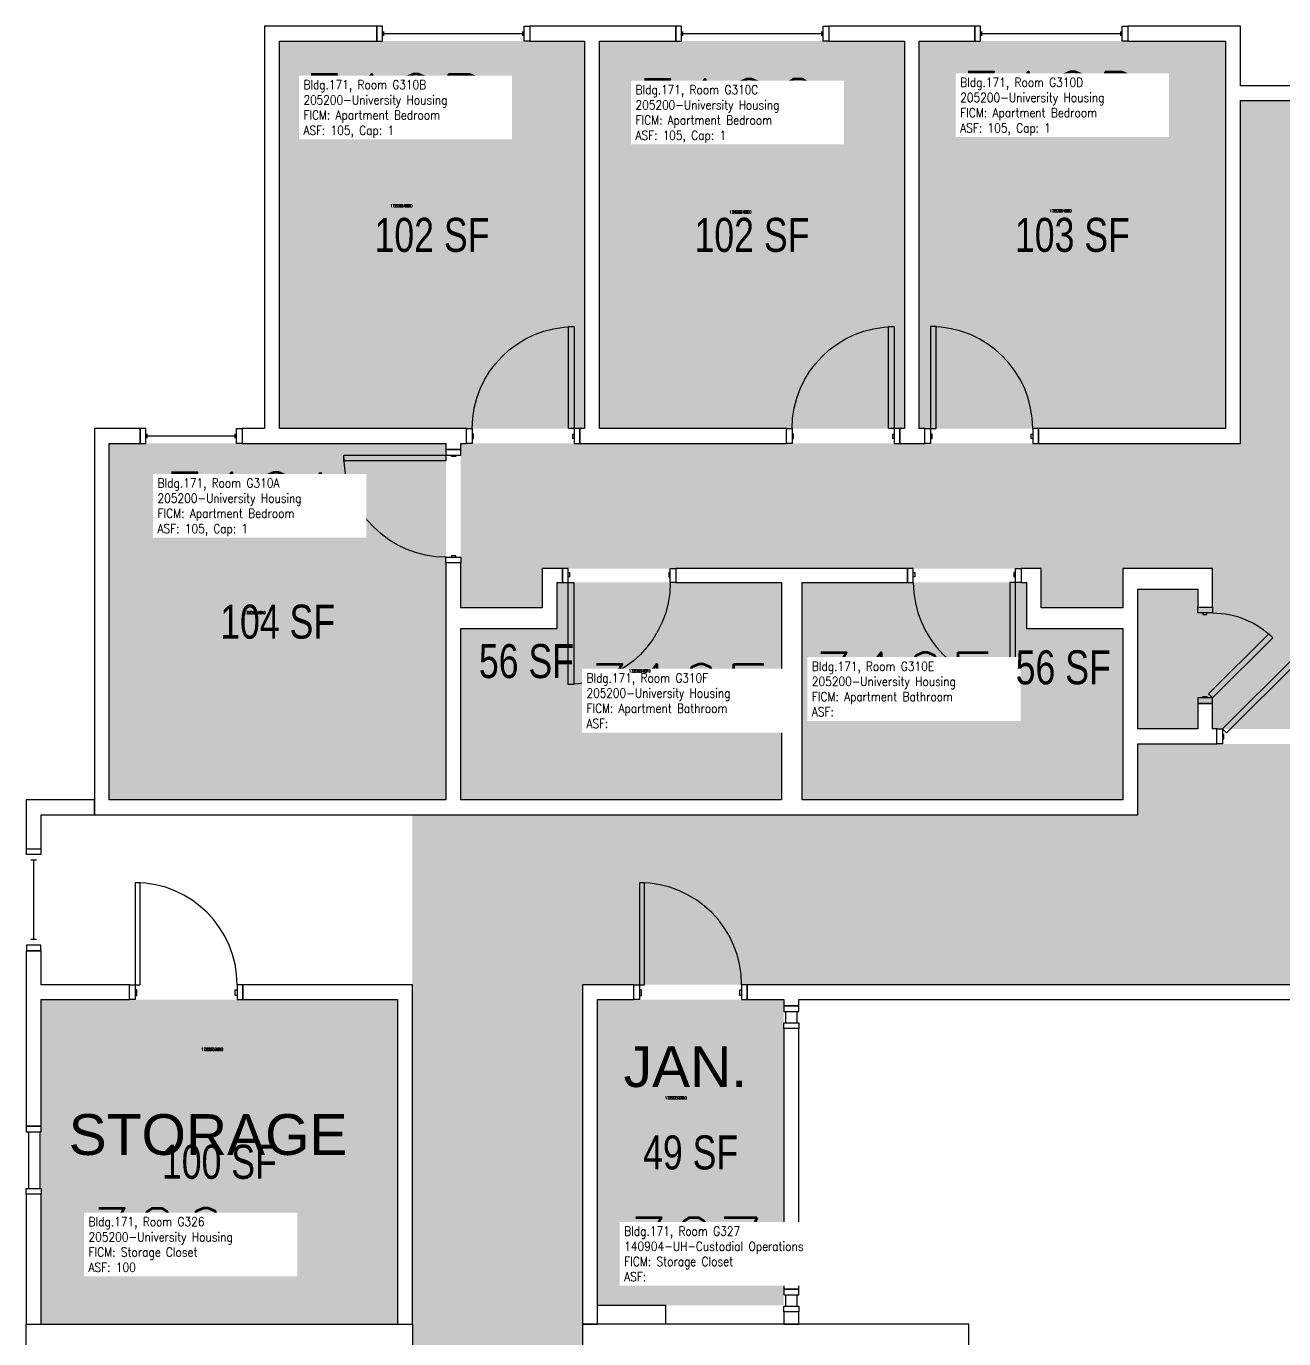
# Model space of a CAD drawing. Header units: inches. Extents: x 1063 to 4030, y -1482 to 1605.
# Drawn here: x 1204.8 to 1648.4, y 1142.2 to 1605.4 of the extents above; entities that cross this region are included whole.
import ezdxf
from ezdxf.enums import TextEntityAlignment as Align

# ---------------------------------------------------------------- set-up
doc = ezdxf.new("R2010")
doc.units = ezdxf.units.IN
doc.header["$LTSCALE"] = 192
doc.header["$MEASUREMENT"] = 0
for name, color, linetype in [('A-AREA-IDEN', 1, 'Continuous'), ('A-DOOR', 2, 'Continuous'), ('A-GLAZ', 1, 'Continuous'), ('A-IDEN-RNUM', 7, 'Continuous'), ('A-IDEN-SNUM', 4, 'Continuous'), ('A-IDEN-VNUM', 4, 'Continuous'), ('A-WALL', 5, 'Continuous'), ('AREA-TEXT', 3, 'Continuous'), ('Rooms-Category-Color', 7, 'Continuous'), ('Rooms-College-Color', 7, 'Continuous'), ('Rooms-Department-Color', 7, 'Continuous'), ('Rooms-Division-Color', 7, 'Continuous'), ('Rooms-Information', 7, 'Continuous')]:
    doc.layers.add(name, color=color, linetype=linetype)
doc.styles.add('AREA', font='arial.ttf', dxfattribs={"width": 0.75, "height": 12})
doc.styles.add('ROOMSNUMBER', font='txt.shx', dxfattribs={"height": 0.03})
doc.styles.add('ROOMVNUMBER', font='simplex.shx', dxfattribs={"width": 0.85})
doc.styles.get("Standard").update_dxf_attribs({"font": 'arial.ttf'})

msp = doc.modelspace()

# ---------------------------------------------------------------- hatches: boundary and pattern name
h = msp.add_hatch()
h.set_pattern_fill('ANSI31', color=256, style=0)
h.set_pattern_definition([(45, (1169.63128, 1978.21835), (-0.088388348, 0.088388348), [])])
h.paths.add_polyline_path([(1501.1, 1394.27), (1559.84, 1394.27), (1559.84, 1385.06), (1501.1, 1385.06)], flags=9)
at = {"layer": 'Rooms-Category-Color', "true_color": 0x728ef3}
for points in [[(1401.74, 1600.13), (1294.11, 1600.13), (1294.11, 1463.38), (1401.75, 1463.39), (1401.75, 1599.68)], [(1406.99, 1600.13), (1514.61, 1600.13), (1514.63, 1463.39), (1406.99, 1463.38), (1407, 1599.68)], [(1519.86, 1600.13), (1627.86, 1600.13), (1627.86, 1463.38), (1519.86, 1463.38), (1519.88, 1599.68)], [(1768.61, 1579.13), (1633.11, 1579.13), (1633.11, 1458.13), (1358.11, 1458.13), (1358.11, 1400.13), (1386.86, 1400.13), (1386.86, 1414), (1562.9, 1414), (1562.9, 1400.13), (1591.65, 1400.13), (1591.65, 1414), (1623.34, 1414), (1623.34, 1400.38), (1618.09, 1400.38), (1618.09, 1406.75), (1596.9, 1406.75), (1596.9, 1357.38), (1618.09, 1357.38), (1618.09, 1366.38), (1623.34, 1366.38), (1623.34, 1357.38), (1684.47, 1357.38), (1684.47, 1447.88), (1754.61, 1447.88), (1754.61, 1462.5), (1768.61, 1462.5)], [(1234.13, 1332.38), (1234.11, 1458.13), (1352.86, 1458.13), (1352.86, 1332.38)], [(1392.13, 1409.12), (1471.25, 1409.12), (1471.25, 1332.38), (1358.13, 1332.38), (1358.11, 1392.88), (1392.11, 1392.88)], [(1478.52, 1332.38), (1591.65, 1332.38), (1591.65, 1392.88), (1557.65, 1392.88), (1557.65, 1409.12), (1478.5, 1409.12)], [(1210.06, 1261.87), (1335.81, 1261.87), (1335.81, 1147.37), (1210.06, 1147.37)], [(1406.31, 1154), (1472.06, 1154), (1472.06, 1261.87), (1406.31, 1261.87)]]:
    msp.add_hatch(color=171, dxfattribs=at).paths.add_polyline_path(points)
at = {"layer": 'Rooms-Category-Color', "true_color": 0xadadad}
msp.add_hatch(color=253, dxfattribs=at).paths.add_polyline_path([(1732.24, 1327.13), (1732.24, 1243.02), (1677.06, 1243.13), (1677.06, 1267.12), (1401.06, 1267.12), (1401.06, 779.34), (1426.06, 779.34), (1426.06, 697.02), (1401.06, 697.02), (1401.06, 512.98), (1426.06, 512.98), (1426.06, 430.66), (1401.06, 430.66), (1401.06, 62.63), (1341.06, 62.63), (1341.06, 430.66), (1316.06, 430.66), (1316.06, 512.98), (1341.06, 512.98), (1341.06, 697.02), (1316.06, 697.02), (1316.06, 779.34), (1341.06, 779.34), (1341.06, 1267.12), (1341.06, 1327.13), (1596.9, 1327.13), (1596.9, 1352.13), (1679.22, 1352.13), (1679.22, 1327.13)])
at = {"layer": 'Rooms-College-Color', "true_color": 0xadadad}
for points in [[(1401.74, 1600.13), (1294.11, 1600.13), (1294.11, 1463.38), (1401.75, 1463.39), (1401.75, 1599.68)], [(1406.99, 1600.13), (1514.61, 1600.13), (1514.63, 1463.39), (1406.99, 1463.38), (1407, 1599.68)], [(1519.86, 1600.13), (1627.86, 1600.13), (1627.86, 1463.38), (1519.86, 1463.38), (1519.88, 1599.68)], [(1768.61, 1579.13), (1633.11, 1579.13), (1633.11, 1458.13), (1358.11, 1458.13), (1358.11, 1400.13), (1386.86, 1400.13), (1386.86, 1414), (1562.9, 1414), (1562.9, 1400.13), (1591.65, 1400.13), (1591.65, 1414), (1623.34, 1414), (1623.34, 1400.38), (1618.09, 1400.38), (1618.09, 1406.75), (1596.9, 1406.75), (1596.9, 1357.38), (1618.09, 1357.38), (1618.09, 1366.38), (1623.34, 1366.38), (1623.34, 1357.38), (1684.47, 1357.38), (1684.47, 1447.88), (1754.61, 1447.88), (1754.61, 1462.5), (1768.61, 1462.5)], [(1234.13, 1332.38), (1234.11, 1458.13), (1352.86, 1458.13), (1352.86, 1332.38)], [(1392.13, 1409.12), (1471.25, 1409.12), (1471.25, 1332.38), (1358.13, 1332.38), (1358.11, 1392.88), (1392.11, 1392.88)], [(1478.52, 1332.38), (1591.65, 1332.38), (1591.65, 1392.88), (1557.65, 1392.88), (1557.65, 1409.12), (1478.5, 1409.12)], [(1732.24, 1327.13), (1732.24, 1243.02), (1677.06, 1243.13), (1677.06, 1267.12), (1401.06, 1267.12), (1401.06, 779.34), (1426.06, 779.34), (1426.06, 697.02), (1401.06, 697.02), (1401.06, 512.98), (1426.06, 512.98), (1426.06, 430.66), (1401.06, 430.66), (1401.06, 62.63), (1341.06, 62.63), (1341.06, 430.66), (1316.06, 430.66), (1316.06, 512.98), (1341.06, 512.98), (1341.06, 697.02), (1316.06, 697.02), (1316.06, 779.34), (1341.06, 779.34), (1341.06, 1267.12), (1341.06, 1327.13), (1596.9, 1327.13), (1596.9, 1352.13), (1679.22, 1352.13), (1679.22, 1327.13)], [(1210.06, 1261.87), (1335.81, 1261.87), (1335.81, 1147.37), (1210.06, 1147.37)], [(1406.31, 1154), (1472.06, 1154), (1472.06, 1261.87), (1406.31, 1261.87)]]:
    msp.add_hatch(color=253, dxfattribs=at).paths.add_polyline_path(points)
at = {"layer": 'Rooms-Department-Color', "true_color": 0x604aed}
for points in [[(1401.74, 1600.13), (1294.11, 1600.13), (1294.11, 1463.38), (1401.75, 1463.39), (1401.75, 1599.68)], [(1406.99, 1600.13), (1514.61, 1600.13), (1514.63, 1463.39), (1406.99, 1463.38), (1407, 1599.68)], [(1519.86, 1600.13), (1627.86, 1600.13), (1627.86, 1463.38), (1519.86, 1463.38), (1519.88, 1599.68)], [(1768.61, 1579.13), (1633.11, 1579.13), (1633.11, 1458.13), (1358.11, 1458.13), (1358.11, 1400.13), (1386.86, 1400.13), (1386.86, 1414), (1562.9, 1414), (1562.9, 1400.13), (1591.65, 1400.13), (1591.65, 1414), (1623.34, 1414), (1623.34, 1400.38), (1618.09, 1400.38), (1618.09, 1406.75), (1596.9, 1406.75), (1596.9, 1357.38), (1618.09, 1357.38), (1618.09, 1366.38), (1623.34, 1366.38), (1623.34, 1357.38), (1684.47, 1357.38), (1684.47, 1447.88), (1754.61, 1447.88), (1754.61, 1462.5), (1768.61, 1462.5)], [(1234.13, 1332.38), (1234.11, 1458.13), (1352.86, 1458.13), (1352.86, 1332.38)], [(1392.13, 1409.12), (1471.25, 1409.12), (1471.25, 1332.38), (1358.13, 1332.38), (1358.11, 1392.88), (1392.11, 1392.88)], [(1478.52, 1332.38), (1591.65, 1332.38), (1591.65, 1392.88), (1557.65, 1392.88), (1557.65, 1409.12), (1478.5, 1409.12)], [(1210.06, 1261.87), (1335.81, 1261.87), (1335.81, 1147.37), (1210.06, 1147.37)], [(1406.31, 1154), (1472.06, 1154), (1472.06, 1261.87), (1406.31, 1261.87)]]:
    msp.add_hatch(color=173, dxfattribs=at).paths.add_polyline_path(points)
at = {"layer": 'Rooms-Department-Color', "true_color": 0xacacac}
msp.add_hatch(color=253, dxfattribs=at).paths.add_polyline_path([(1732.24, 1327.13), (1732.24, 1243.02), (1677.06, 1243.13), (1677.06, 1267.12), (1401.06, 1267.12), (1401.06, 779.34), (1426.06, 779.34), (1426.06, 697.02), (1401.06, 697.02), (1401.06, 512.98), (1426.06, 512.98), (1426.06, 430.66), (1401.06, 430.66), (1401.06, 62.63), (1341.06, 62.63), (1341.06, 430.66), (1316.06, 430.66), (1316.06, 512.98), (1341.06, 512.98), (1341.06, 697.02), (1316.06, 697.02), (1316.06, 779.34), (1341.06, 779.34), (1341.06, 1267.12), (1341.06, 1327.13), (1596.9, 1327.13), (1596.9, 1352.13), (1679.22, 1352.13), (1679.22, 1327.13)])
at = {"layer": 'Rooms-Division-Color', "true_color": 0x604aed}
for points in [[(1401.74, 1600.13), (1294.11, 1600.13), (1294.11, 1463.38), (1401.75, 1463.39), (1401.75, 1599.68)], [(1406.99, 1600.13), (1514.61, 1600.13), (1514.63, 1463.39), (1406.99, 1463.38), (1407, 1599.68)], [(1519.86, 1600.13), (1627.86, 1600.13), (1627.86, 1463.38), (1519.86, 1463.38), (1519.88, 1599.68)], [(1768.61, 1579.13), (1633.11, 1579.13), (1633.11, 1458.13), (1358.11, 1458.13), (1358.11, 1400.13), (1386.86, 1400.13), (1386.86, 1414), (1562.9, 1414), (1562.9, 1400.13), (1591.65, 1400.13), (1591.65, 1414), (1623.34, 1414), (1623.34, 1400.38), (1618.09, 1400.38), (1618.09, 1406.75), (1596.9, 1406.75), (1596.9, 1357.38), (1618.09, 1357.38), (1618.09, 1366.38), (1623.34, 1366.38), (1623.34, 1357.38), (1684.47, 1357.38), (1684.47, 1447.88), (1754.61, 1447.88), (1754.61, 1462.5), (1768.61, 1462.5)], [(1234.13, 1332.38), (1234.11, 1458.13), (1352.86, 1458.13), (1352.86, 1332.38)], [(1392.13, 1409.12), (1471.25, 1409.12), (1471.25, 1332.38), (1358.13, 1332.38), (1358.11, 1392.88), (1392.11, 1392.88)], [(1478.52, 1332.38), (1591.65, 1332.38), (1591.65, 1392.88), (1557.65, 1392.88), (1557.65, 1409.12), (1478.5, 1409.12)], [(1210.06, 1261.87), (1335.81, 1261.87), (1335.81, 1147.37), (1210.06, 1147.37)], [(1406.31, 1154), (1472.06, 1154), (1472.06, 1261.87), (1406.31, 1261.87)]]:
    msp.add_hatch(color=173, dxfattribs=at).paths.add_polyline_path(points)
at = {"layer": 'Rooms-Division-Color', "true_color": 0xadadad}
msp.add_hatch(color=253, dxfattribs=at).paths.add_polyline_path([(1732.24, 1327.13), (1732.24, 1243.02), (1677.06, 1243.13), (1677.06, 1267.12), (1401.06, 1267.12), (1401.06, 779.34), (1426.06, 779.34), (1426.06, 697.02), (1401.06, 697.02), (1401.06, 512.98), (1426.06, 512.98), (1426.06, 430.66), (1401.06, 430.66), (1401.06, 62.63), (1341.06, 62.63), (1341.06, 430.66), (1316.06, 430.66), (1316.06, 512.98), (1341.06, 512.98), (1341.06, 697.02), (1316.06, 697.02), (1316.06, 779.34), (1341.06, 779.34), (1341.06, 1267.12), (1341.06, 1327.13), (1596.9, 1327.13), (1596.9, 1352.13), (1679.22, 1352.13), (1679.22, 1327.13)])

# ---------------------------------------------------------------- linework, layer by layer
at = {"layer": 'A-DOOR'}
for points in [[(1398.11, 1463.38), (1396.11, 1463.38), (1396.11, 1499.38), (1398.11, 1499.38)], [(1510.99, 1463.38), (1508.99, 1463.38), (1508.99, 1499.38), (1510.99, 1499.38)], [(1523.86, 1463.38), (1525.86, 1463.38), (1525.86, 1499.38), (1523.86, 1499.38)], [(1362.11, 1458.13), (1360.11, 1458.13), (1360.11, 1463.38), (1362.11, 1463.38)], [(1362.11, 1459.88), (1362.61, 1459.88), (1362.61, 1461.38), (1362.11, 1461.38)], [(1398.11, 1459.88), (1397.61, 1459.88), (1397.61, 1461.38), (1398.11, 1461.38)], [(1398.11, 1458.13), (1400.11, 1458.13), (1400.11, 1463.38), (1398.11, 1463.38)], [(1474.99, 1458.13), (1472.99, 1458.13), (1472.99, 1463.38), (1474.99, 1463.38)], [(1474.99, 1459.88), (1475.49, 1459.88), (1475.49, 1461.38), (1474.99, 1461.38)], [(1510.99, 1459.88), (1510.49, 1459.88), (1510.49, 1461.38), (1510.99, 1461.38)], [(1510.99, 1458.13), (1512.99, 1458.13), (1512.99, 1463.38), (1510.99, 1463.38)], [(1523.86, 1458.13), (1521.86, 1458.13), (1521.86, 1463.38), (1523.86, 1463.38)], [(1523.86, 1459.88), (1524.36, 1459.88), (1524.36, 1461.38), (1523.86, 1461.38)], [(1559.86, 1459.88), (1559.36, 1459.88), (1559.36, 1461.38), (1559.86, 1461.38)], [(1559.86, 1458.13), (1561.86, 1458.13), (1561.86, 1463.38), (1559.86, 1463.38)], [(1358.11, 1454), (1358.11, 1456), (1352.86, 1456), (1352.86, 1454)], [(1352.86, 1454), (1352.86, 1452), (1316.86, 1452), (1316.86, 1454)], [(1356.36, 1454), (1356.36, 1453.5), (1354.86, 1453.5), (1354.86, 1454)], [(1358.11, 1418), (1358.11, 1416), (1352.86, 1416), (1352.86, 1418)], [(1356.36, 1418), (1356.36, 1418.5), (1354.86, 1418.5), (1354.86, 1418)], [(1396, 1414), (1394, 1414), (1394, 1409.12), (1396, 1409.12)], [(1432, 1414), (1434, 1414), (1434, 1409.12), (1432, 1409.12)], [(1517.75, 1414), (1515.75, 1414), (1515.75, 1409.12), (1517.75, 1409.12)], [(1553.75, 1414), (1555.75, 1414), (1555.75, 1409.12), (1553.75, 1409.12)], [(1396, 1412.62), (1396.5, 1412.62), (1396.5, 1411.12), (1396, 1411.12)], [(1396, 1409.12), (1398, 1409.12), (1398, 1373.12), (1396, 1373.12)], [(1432, 1412.62), (1431.5, 1412.62), (1431.5, 1411.12), (1432, 1411.12)], [(1517.75, 1412.62), (1518.25, 1412.62), (1518.25, 1411.12), (1517.75, 1411.12)], [(1553.75, 1409.12), (1551.75, 1409.12), (1551.75, 1373.12), (1553.75, 1373.12)], [(1553.75, 1412.62), (1553.25, 1412.62), (1553.25, 1411.12), (1553.75, 1411.12)], [(1618.09, 1398.33), (1618.09, 1400.33), (1623.34, 1400.33), (1623.34, 1398.33)], [(1619.84, 1398.33), (1619.84, 1397.83), (1621.34, 1397.83), (1621.34, 1398.33)], [(1623.34, 1368.33), (1621.93, 1369.74), (1643.14, 1390.95), (1644.56, 1389.54)], [(1626.83, 1357.38), (1628.25, 1355.96), (1653.7, 1381.42), (1652.29, 1382.83)], [(1618.09, 1368.33), (1618.09, 1366.33), (1623.34, 1366.33), (1623.34, 1368.33)], [(1619.84, 1368.33), (1619.84, 1368.83), (1621.34, 1368.83), (1621.34, 1368.33)], [(1626.83, 1352.13), (1624.83, 1352.13), (1624.83, 1357.38), (1626.83, 1357.38)], [(1626.83, 1353.88), (1627.33, 1353.88), (1627.33, 1355.38), (1626.83, 1355.38)], [(1243.19, 1267.12), (1244.94, 1267.12), (1244.94, 1303.12), (1243.19, 1303.12)], [(1421.19, 1267.12), (1422.94, 1267.12), (1422.94, 1303.12), (1421.19, 1303.12)], [(1243.19, 1261.87), (1241.19, 1261.87), (1241.19, 1267.12), (1243.19, 1267.12)], [(1243.19, 1263.37), (1243.81, 1263.37), (1243.81, 1265.37), (1243.19, 1265.37)], [(1279.19, 1263.37), (1278.56, 1263.37), (1278.56, 1265.37), (1279.19, 1265.37)], [(1279.19, 1261.87), (1281.19, 1261.87), (1281.19, 1267.12), (1279.19, 1267.12)], [(1421.19, 1261.87), (1419.19, 1261.87), (1419.19, 1267.12), (1421.19, 1267.12)], [(1421.19, 1263.37), (1421.81, 1263.37), (1421.81, 1265.37), (1421.19, 1265.37)], [(1457.19, 1263.37), (1456.56, 1263.37), (1456.56, 1265.37), (1457.19, 1265.37)], [(1457.19, 1261.87), (1459.19, 1261.87), (1459.19, 1267.12), (1457.19, 1267.12)]]:
    msp.add_lwpolyline(points, close=True, dxfattribs=at)
at = {"layer": 'A-DOOR', "extrusion": (0, 0, -1)}
for centre, radius, start, end in [((-1398.11, 1463.38), 36, 0, 90), ((-1510.99, 1463.38), 36, 0, 90), ((-1352.86, 1454), 36, 270, 0), ((-1396, 1409.12), 36, 180, 270), ((-1623.34, 1368.33), 30, 90, 135)]:
    msp.add_arc(centre, radius, start, end, dxfattribs=at)
at = {"layer": 'A-DOOR'}
for centre, start, end in [((1523.86, 1463.38), 0, 90), ((1553.75, 1409.12), 180, 270), ((1243.19, 1267.12), 360, 90), ((1421.19, 1267.12), 0, 90)]:
    msp.add_arc(centre, 36, start, end, dxfattribs=at)
at = {"layer": 'A-GLAZ'}
for p, q in [((1330.96, 1602), (1330.96, 1603.5)), ((1379.96, 1602.75), (1330.96, 1602.75)), ((1379.96, 1602), (1379.96, 1603.5)), ((1436.49, 1602), (1436.49, 1603.5)), ((1485.49, 1602.75), (1436.49, 1602.75)), ((1485.49, 1602), (1485.49, 1603.5)), ((1541.96, 1602), (1541.96, 1603.5)), ((1590.96, 1602.75), (1541.96, 1602.75)), ((1590.96, 1602), (1590.96, 1603.5)), ((1247.49, 1460), (1247.49, 1461.5)), ((1278.49, 1460.75), (1247.49, 1460.75)), ((1278.49, 1460), (1278.49, 1461.5)), ((1208.44, 1311.12), (1206.44, 1311.12)), ((1207.44, 1283.12), (1207.44, 1311.12)), ((1208.44, 1283.12), (1206.44, 1283.12)), ((1472.69, 1257.67), (1472.69, 1253.67)), ((1476.69, 1257.67), (1476.69, 1253.67)), ((1205.61, 1215.18), (1205.61, 1195.18)), ((1209.61, 1215.18), (1209.61, 1195.18)), ((1472.69, 1157.71), (1472.69, 1153.71)), ((1476.69, 1157.71), (1476.69, 1153.71))]:
    msp.add_line(p, q, dxfattribs=at)
for points in [[(1330.46, 1605.38), (1328.46, 1605.38), (1328.46, 1600.13), (1330.46, 1600.13)], [(1380.46, 1605.38), (1382.46, 1605.38), (1382.46, 1600.13), (1380.46, 1600.13)], [(1435.99, 1605.38), (1433.99, 1605.38), (1433.99, 1600.13), (1435.99, 1600.13)], [(1485.99, 1605.38), (1487.99, 1605.38), (1487.99, 1600.13), (1485.99, 1600.13)], [(1541.46, 1605.38), (1539.46, 1605.38), (1539.46, 1600.13), (1541.46, 1600.13)], [(1591.46, 1605.38), (1593.46, 1605.38), (1593.46, 1600.13), (1591.46, 1600.13)], [(1246.99, 1463.38), (1244.99, 1463.38), (1244.99, 1458.13), (1246.99, 1458.13)], [(1278.99, 1463.38), (1280.99, 1463.38), (1280.99, 1458.13), (1278.99, 1458.13)], [(1204.94, 1313.12), (1204.94, 1315.12), (1209.94, 1315.12), (1209.94, 1313.12)], [(1204.94, 1281.12), (1204.94, 1279.12), (1209.94, 1279.12), (1209.94, 1281.12)], [(1477.31, 1257.67), (1477.31, 1259.67), (1472.06, 1259.67), (1472.06, 1257.67)], [(1477.31, 1253.67), (1477.31, 1251.67), (1472.06, 1251.67), (1472.06, 1253.67)], [(1210.06, 1215.18), (1210.06, 1217.18), (1204.81, 1217.18), (1204.81, 1215.18)], [(1210.06, 1195.18), (1210.06, 1193.18), (1204.81, 1193.18), (1204.81, 1195.18)], [(1477.31, 1157.71), (1477.31, 1159.71), (1472.06, 1159.71), (1472.06, 1157.71)], [(1477.31, 1153.71), (1477.31, 1151.71), (1472.06, 1151.71), (1472.06, 1153.71)]]:
    msp.add_lwpolyline(points, close=True, dxfattribs=at)
at = {"layer": 'A-WALL'}
for p, q in [((1288.86, 1605.38), (1288.86, 1463.38)), ((1328.46, 1605.38), (1288.86, 1605.38)), ((1328.46, 1600.13), (1328.46, 1605.38)), ((1382.46, 1605.38), (1382.46, 1600.13)), ((1433.99, 1605.38), (1382.46, 1605.38)), ((1433.99, 1600.13), (1433.99, 1605.38)), ((1539.46, 1605.38), (1487.99, 1605.38)), ((1487.99, 1605.38), (1487.99, 1600.13)), ((1539.46, 1600.13), (1539.46, 1605.38)), ((1633.11, 1605.38), (1593.46, 1605.38)), ((1593.46, 1605.38), (1593.46, 1600.13)), ((1633.11, 1584.38), (1633.11, 1605.38)), ((1294.11, 1463.38), (1294.11, 1600.13)), ((1294.11, 1600.13), (1328.46, 1600.13)), ((1382.46, 1600.13), (1401.74, 1600.13)), ((1401.74, 1600.13), (1401.74, 1463.38)), ((1406.99, 1463.38), (1406.99, 1600.13)), ((1406.99, 1600.13), (1433.99, 1600.13)), ((1487.99, 1600.13), (1514.61, 1600.13)), ((1514.61, 1600.13), (1514.61, 1463.38)), ((1519.86, 1600.13), (1539.46, 1600.13)), ((1519.86, 1463.38), (1519.86, 1600.13)), ((1593.46, 1600.13), (1627.86, 1600.13)), ((1627.86, 1600.13), (1627.86, 1463.38)), ((1664.5, 1584.38), (1633.11, 1584.38)), ((1633.11, 1458.13), (1633.11, 1579.13)), ((1633.11, 1579.13), (1664.5, 1579.13)), ((1244.99, 1463.38), (1228.86, 1463.38)), ((1228.86, 1463.38), (1228.86, 1327.13)), ((1244.99, 1458.13), (1244.99, 1463.38)), ((1288.86, 1463.38), (1280.99, 1463.38)), ((1280.99, 1463.38), (1280.99, 1458.13)), ((1360.11, 1463.38), (1294.11, 1463.38)), ((1360.11, 1458.13), (1360.11, 1463.38)), ((1401.74, 1463.38), (1400.11, 1463.38)), ((1400.11, 1463.38), (1400.11, 1458.13)), ((1472.99, 1463.38), (1406.99, 1463.38)), ((1472.99, 1458.13), (1472.99, 1463.38)), ((1514.61, 1463.38), (1512.99, 1463.38)), ((1512.99, 1463.38), (1512.99, 1458.13)), ((1521.86, 1463.38), (1519.86, 1463.38)), ((1521.86, 1458.13), (1521.86, 1463.38)), ((1627.86, 1463.38), (1561.86, 1463.38)), ((1561.86, 1463.38), (1561.86, 1458.13)), ((1234.11, 1458.13), (1244.99, 1458.13)), ((1234.11, 1332.38), (1234.11, 1458.13)), ((1280.99, 1458.13), (1289.49, 1458.13)), ((1289.49, 1458.13), (1352.86, 1458.13)), ((1352.86, 1458.13), (1352.86, 1456)), ((1352.86, 1456), (1358.11, 1456)), ((1358.11, 1458.13), (1360.11, 1458.13)), ((1358.11, 1456), (1358.11, 1458.13)), ((1400.11, 1458.13), (1472.99, 1458.13)), ((1512.99, 1458.13), (1521.86, 1458.13)), ((1561.86, 1458.13), (1633.11, 1458.13)), ((1358.11, 1416), (1352.86, 1416)), ((1352.86, 1416), (1352.86, 1413.38)), ((1352.86, 1413.38), (1352.86, 1332.38)), ((1358.11, 1413.38), (1358.11, 1416)), ((1358.11, 1400.13), (1358.11, 1413.38)), ((1394, 1414), (1386.86, 1414)), ((1386.86, 1414), (1386.86, 1400.13)), ((1394, 1409.12), (1394, 1414)), ((1515.75, 1414), (1434, 1414)), ((1434, 1414), (1434, 1409.12)), ((1515.75, 1409.12), (1515.75, 1414)), ((1562.9, 1414), (1555.75, 1414)), ((1555.75, 1414), (1555.75, 1409.12)), ((1562.9, 1400.13), (1562.9, 1414)), ((1623.34, 1414), (1591.65, 1414)), ((1591.65, 1414), (1591.65, 1400.13)), ((1623.34, 1400.33), (1623.34, 1414)), ((1392.11, 1409.12), (1394, 1409.12)), ((1392.11, 1392.88), (1392.11, 1409.12)), ((1434, 1409.12), (1471.25, 1409.12)), ((1471.25, 1409.12), (1471.25, 1332.38)), ((1478.5, 1409.12), (1515.75, 1409.12)), ((1478.5, 1332.38), (1478.5, 1409.12)), ((1555.75, 1409.12), (1557.65, 1409.12)), ((1557.65, 1409.12), (1557.65, 1392.88)), ((1596.9, 1406.75), (1618.09, 1406.75)), ((1596.9, 1357.38), (1596.9, 1406.75)), ((1618.09, 1406.75), (1618.09, 1400.33)), ((1386.86, 1400.13), (1358.11, 1400.13)), ((1591.65, 1400.13), (1562.9, 1400.13)), ((1618.09, 1400.33), (1623.34, 1400.33)), ((1358.11, 1332.38), (1358.11, 1392.88)), ((1358.11, 1392.88), (1392.11, 1392.88)), ((1557.65, 1392.88), (1591.65, 1392.88)), ((1591.65, 1392.88), (1591.65, 1332.38)), ((1623.34, 1366.33), (1618.09, 1366.33)), ((1618.09, 1366.33), (1618.09, 1357.38)), ((1623.34, 1357.38), (1623.34, 1366.33)), ((1618.09, 1357.38), (1596.9, 1357.38)), ((1624.83, 1357.38), (1623.34, 1357.38)), ((1624.83, 1352.13), (1624.83, 1357.38)), ((1596.9, 1352.13), (1624.83, 1352.13)), ((1596.9, 1327.13), (1596.9, 1352.13)), ((1228.86, 1332.38), (1204.81, 1332.38)), ((1204.81, 1332.38), (1204.81, 1315.12)), ((1228.86, 1327.13), (1228.86, 1332.38)), ((1352.86, 1332.38), (1234.11, 1332.38)), ((1471.25, 1332.38), (1358.11, 1332.38)), ((1591.65, 1332.38), (1478.5, 1332.38)), ((1210.06, 1327.13), (1228.86, 1327.13)), ((1210.06, 1315.12), (1210.06, 1327.13)), ((1228.86, 1327.13), (1357.49, 1327.13)), ((1357.49, 1327.13), (1596.9, 1327.13)), ((1204.81, 1315.12), (1210.06, 1315.12)), ((1210.06, 1279.12), (1204.81, 1279.12)), ((1204.81, 1279.12), (1204.81, 1257.13)), ((1210.06, 1267.12), (1210.06, 1279.12)), ((1241.19, 1267.12), (1210.06, 1267.12)), ((1241.19, 1261.87), (1241.19, 1267.12)), ((1341.06, 1267.12), (1281.19, 1267.12)), ((1281.19, 1267.12), (1281.19, 1261.87)), ((1341.06, 1147.37), (1341.06, 1267.12)), ((1419.19, 1267.12), (1401.06, 1267.12)), ((1401.06, 1267.12), (1401.06, 1147.37)), ((1419.19, 1261.87), (1419.19, 1267.12)), ((1677.06, 1267.12), (1459.19, 1267.12)), ((1459.19, 1267.12), (1459.19, 1261.87)), ((1210.06, 1261.87), (1241.19, 1261.87)), ((1210.06, 1257.13), (1210.06, 1261.87)), ((1281.19, 1261.87), (1335.81, 1261.87)), ((1335.81, 1261.87), (1335.81, 1147.37)), ((1406.31, 1261.87), (1419.19, 1261.87)), ((1406.31, 1147.37), (1406.31, 1261.87)), ((1459.19, 1261.87), (1472.06, 1261.87)), ((1472.06, 1261.87), (1472.06, 1259.67)), ((1477.31, 1261.87), (1657.56, 1261.87)), ((1477.31, 1259.67), (1477.31, 1261.87)), ((1204.81, 1257.13), (1204.81, 1217.18)), ((1210.06, 1217.18), (1210.06, 1257.13)), ((1472.06, 1259.67), (1477.31, 1259.67)), ((1477.31, 1251.67), (1472.06, 1251.67)), ((1472.06, 1251.67), (1472.06, 1159.71)), ((1477.31, 1159.71), (1477.31, 1251.67)), ((1204.81, 1217.18), (1210.06, 1217.18)), ((1210.06, 1193.18), (1204.81, 1193.18)), ((1204.81, 1193.18), (1204.81, 1147.37)), ((1210.06, 1147.37), (1210.06, 1193.18)), ((1472.06, 1159.71), (1477.31, 1159.71)), ((1477.31, 1151.71), (1472.06, 1151.71)), ((1472.06, 1151.71), (1472.06, 1147.37)), ((1477.31, 1147.37), (1477.31, 1151.71)), ((1204.81, 1147.37), (1210.06, 1147.37)), ((1204.81, 1131.24), (1204.81, 1147.37)), ((1204.81, 1147.37), (1341.06, 1147.37)), ((1335.81, 1147.37), (1341.06, 1147.37)), ((1341.06, 1147.37), (1341.06, 1018.75)), ((1401.06, 1147.37), (1406.31, 1147.37)), ((1537.31, 1147.37), (1401.06, 1147.37)), ((1401.06, 1147.37), (1401.06, 1018.75)), ((1472.06, 1147.37), (1477.31, 1147.37)), ((1537.31, 1131.24), (1537.31, 1147.37))]:
    msp.add_line(p, q, dxfattribs=at)
msp.add_lwpolyline([(1406.31, 1154), (1430.31, 1154), (1430.31, 1147.37)], dxfattribs=at)

# ---------------------------------------------------------------- texts
at = {"layer": 'A-AREA-IDEN'}
for s, p in [('JAN.', (1437.32, 1231.03)), ('STORAGE', (1268.95, 1207.05))]:
    msp.add_text(s, height=14.4, dxfattribs=at).set_placement(p, align=Align.CENTER)
at = {"layer": 'A-IDEN-RNUM', "style": 'ROOMSNUMBER', "width": 0.85}
for s, p in [('0310-B0', (1337.13, 1542)), ('0310-C0', (1456.73, 1539.81)), ('0310-D0', (1569.75, 1540.25)), ('0310-A0', (1285.43, 1398.42)), ('0310-E0', (1504.48, 1380.47)), ('0310-F0', (1421.24, 1377.85)), ('0326-00', (1270.41, 1244.33)), ('0327-00', (1433.97, 1227.18))]:
    msp.add_text(s, height=1, dxfattribs=at).set_placement(p, align=Align.MIDDLE_CENTER)
at = {"layer": 'A-IDEN-SNUM', "style": 'ROOMSNUMBER', "width": 0.85}
for s, p in [('1710G310B0', (1337.13, 1542)), ('1710G310C0', (1456.73, 1539.81)), ('1710G310D0', (1569.75, 1540.25)), ('1710G310A0', (1285.43, 1398.42)), ('1710G310E0', (1504.48, 1380.47)), ('1710G310F0', (1421.24, 1377.85)), ('1710G32600', (1270.41, 1244.33)), ('1710G32700', (1433.97, 1227.18))]:
    msp.add_text(s, height=1, dxfattribs=at).set_placement(p, align=Align.MIDDLE_CENTER)
at = {"layer": 'A-IDEN-VNUM', "style": 'ROOMVNUMBER', "width": 0.85}
for s, p in [('310D', (1566.21, 1578.07)), ('310B', (1334.46, 1577.24)), ('310C', (1452.06, 1575.47)), ('310A', (1283.93, 1436.68)), ('310E', (1513.38, 1373.08)), ('310F', (1433.84, 1368.96)), ('326', (1250.95, 1177.05)), ('327', (1440.37, 1173.74))]:
    msp.add_text(s, height=22.5, dxfattribs=at).set_placement(p, align=Align.MIDDLE_CENTER)
at = {"layer": 'AREA-TEXT', "style": 'AREA', "width": 0.75}
for s, p in [('102 SF', (1347.93, 1531.75)), ('102 SF', (1460.81, 1531.75)), ('103 SF', (1573.86, 1531.75)), ('104 SF', (1293.49, 1395.25)), ('56 SF', (1381.27, 1381.34)), ('56 SF', (1570.62, 1379.14)), ('49 SF', (1439.19, 1207.94)), ('100 SF', (1272.94, 1204.63))]:
    msp.add_text(s, height=12, dxfattribs=at).set_placement(p, align=Align.MIDDLE_CENTER)

# ---------------------------------------------------------------- next in the draw order: texts
at = {"layer": 'Rooms-Information', "char_height": 3.2143, "width": 72, "attachment_point": 7, "style": 'ROOMVNUMBER', "bg_fill": 3, "box_fill_scale": 1.5, "bg_fill_color": 256, "bg_fill_true_color": 13158600, "bg_fill_transparency": 0}
for s, insert in [('Bldg.171, Room G310D^M^J205200-University Housing^M^JFICM: Apartment Bedroom^M^JASF: 105, Cap: 1', (1534.33, 1566.82)), ('Bldg.171, Room G310B^M^J205200-University Housing^M^JFICM: Apartment Bedroom^M^JASF: 105, Cap: 1', (1302.58, 1565.99)), ('Bldg.171, Room G310C^M^J205200-University Housing^M^JFICM: Apartment Bedroom^M^JASF: 105, Cap: 1', (1419.73, 1564.22)), ('Bldg.171, Room G310A^M^J205200-University Housing^M^JFICM: Apartment Bedroom^M^JASF: 105, Cap: 1', (1251.14, 1425.43)), ('Bldg.171, Room G310E^M^J205200-University Housing^M^JFICM: Apartment Bathroom^M^JASF: ', (1481.96, 1361.83)), ('Bldg.171, Room G310F^M^J205200-University Housing^M^JFICM: Apartment Bathroom^M^JASF: ', (1402.42, 1357.71)), ('Bldg.171, Room G326^M^J205200-University Housing^M^JFICM: Storage Closet^M^JASF: 100', (1226.82, 1165.8)), ('Bldg.171, Room G327^M^J140904-UH-Custodial Operations^M^JFICM: Storage Closet^M^JASF: ', (1415.78, 1162.49))]:
    msp.add_mtext(s, dxfattribs=dict(at, insert=insert))

doc.saveas('drawing.dxf')
